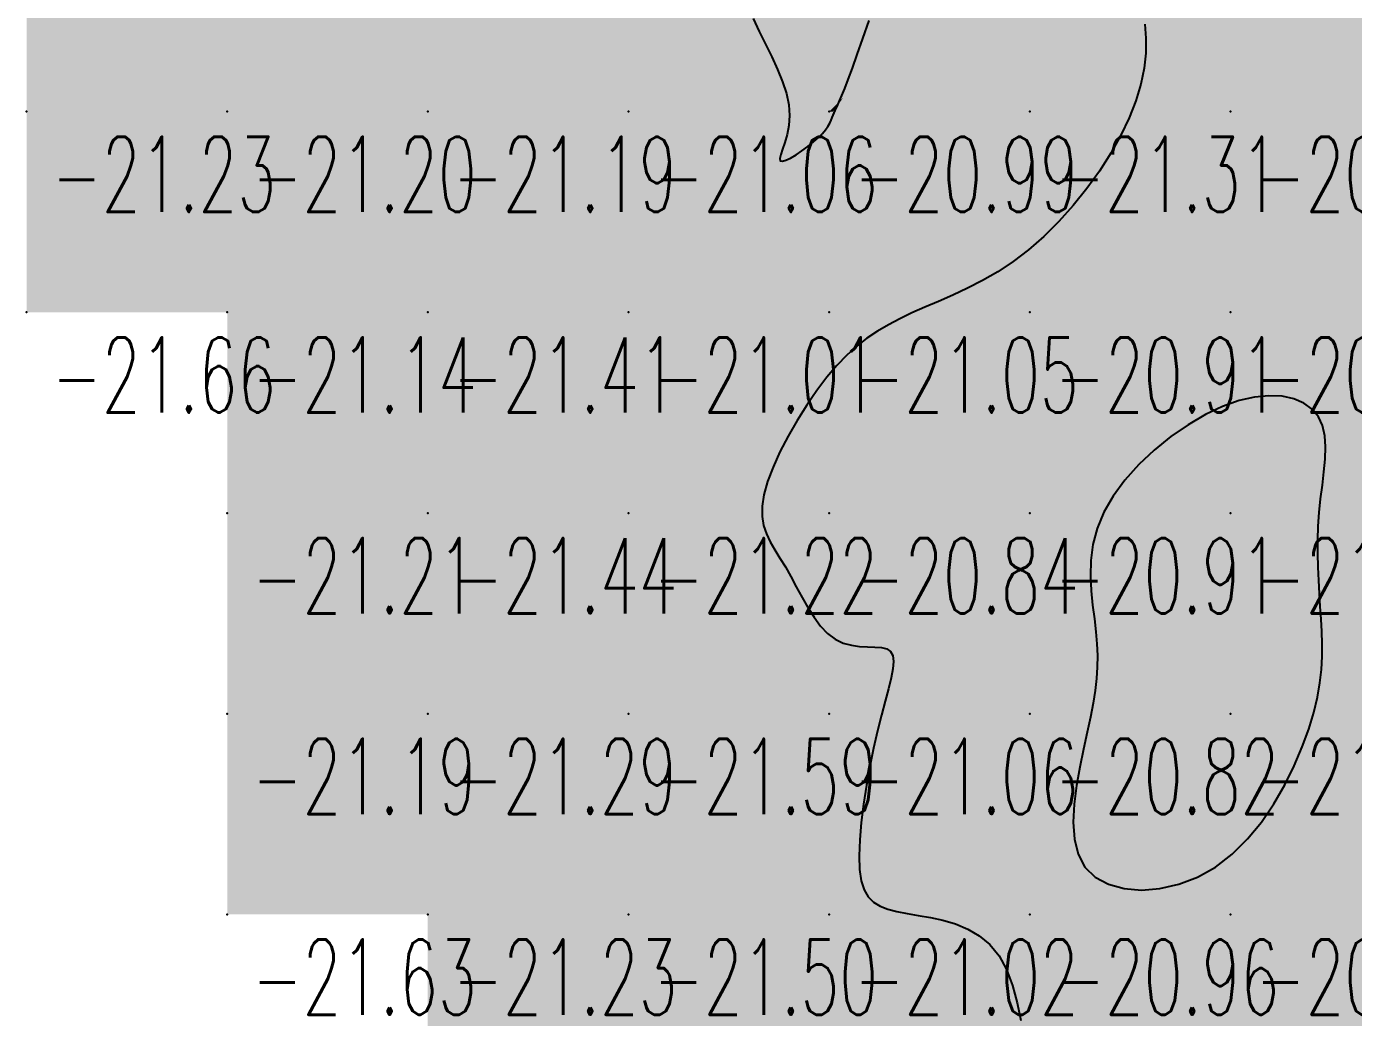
# Model space of a CAD drawing. Header units: millimetres. Extents: x 88261 to 90953, y 390274 to 392322.
# Drawn here: x 89190.2 to 89256.4, y 390922.1 to 390971.5 of the extents above; entities that cross this region are included whole.
import ezdxf
from ezdxf.enums import TextEntityAlignment as Align

# ---------------------------------------------------------------- set-up
doc = ezdxf.new("R2010")
doc.units = ezdxf.units.MM
doc.header["$LTSCALE"] = 25
for name, color, linetype in [('CN_03_00', 7, 'Continuous'), ('COTEAlt', 7, 'Continuous'), ('TN_COLORIAGE', 7, 'Continuous')]:
    doc.layers.add(name, color=color, linetype=linetype)
doc.styles.add('Simplex 1.0', font='Simplex.shx', dxfattribs={"width": 0.99, "height": 2.5})
doc.styles.get("Standard").update_dxf_attribs({"font": 'times.ttf'})

# ---------------------------------------------------------------- blocks, each defined once
blk = doc.blocks.new('COTE')
at = {"color": 0}
blk.add_point((0, 0), dxfattribs=at)
at = {"layer": 'COTEAlt'}
blk.add_attdef('ALT', text='', height=3.75, dxfattribs=at).set_placement((1.25, -1.25), align=Align.TOP_LEFT)

msp = doc.modelspace()

# ---------------------------------------------------------------- linework, layer by layer
at = {"layer": 'CN_03_00', "elevation": -21, "flags": 128}
for points in [[(89226.47, 390971.875), (89226.768, 390971.238), (89227.082, 390970.599), (89227.394, 390969.964), (89227.684, 390969.338), (89227.936, 390968.728), (89228.131, 390968.137), (89228.25, 390967.573), (89228.282, 390967.039), (89228.243, 390966.545), (89228.156, 390966.096), (89228.045, 390965.7), (89227.933, 390965.364), (89227.841, 390965.096), (89227.795, 390964.902), (89227.816, 390964.791), (89227.921, 390964.765), (89228.098, 390964.815), (89228.332, 390964.927), (89228.603, 390965.087), (89228.894, 390965.283), (89229.189, 390965.5), (89229.468, 390965.725), (89229.715, 390965.945), (89229.915, 390966.148), (89230.073, 390966.334), (89230.195, 390966.504), (89230.287, 390966.661), (89230.357, 390966.805), (89230.411, 390966.939), (89230.458, 390967.063), (89230.502, 390967.181), (89230.552, 390967.296), (89230.612, 390967.422), (89230.685, 390967.578), (89230.777, 390967.78), (89230.891, 390968.046), (89231.032, 390968.394), (89231.204, 390968.839), (89231.411, 390969.401), (89231.656, 390970.089), (89231.937, 390970.89), (89232.25, 390971.785)], [(89245.984, 390971.593), (89246.04, 390970.891), (89246.029, 390970.159), (89245.946, 390969.396), (89245.785, 390968.605), (89245.543, 390967.783), (89245.213, 390966.933), (89244.794, 390966.057), (89244.294, 390965.166), (89243.723, 390964.277), (89243.092, 390963.402), (89242.413, 390962.557), (89241.695, 390961.757), (89240.951, 390961.017), (89240.19, 390960.35), (89239.422, 390959.767), (89238.655, 390959.262), (89237.894, 390958.822), (89237.144, 390958.436), (89236.412, 390958.093), (89235.704, 390957.782), (89235.025, 390957.491), (89234.38, 390957.207), (89233.775, 390956.922), (89233.203, 390956.623), (89232.66, 390956.301), (89232.139, 390955.947), (89231.632, 390955.549), (89231.135, 390955.099), (89230.641, 390954.587), (89230.143, 390954.001), (89229.639, 390953.338), (89229.139, 390952.614), (89228.656, 390951.849), (89228.206, 390951.064), (89227.801, 390950.281), (89227.455, 390949.52), (89227.183, 390948.802), (89226.998, 390948.149), (89226.91, 390947.574), (89226.911, 390947.069), (89226.987, 390946.615), (89227.127, 390946.197), (89227.318, 390945.798), (89227.547, 390945.402), (89227.802, 390944.992), (89228.07, 390944.551), (89228.342, 390944.068), (89228.617, 390943.557), (89228.9, 390943.037), (89229.195, 390942.526), (89229.503, 390942.043), (89229.83, 390941.606), (89230.178, 390941.235), (89230.551, 390940.948), (89230.949, 390940.757), (89231.362, 390940.646), (89231.773, 390940.591), (89232.17, 390940.569), (89232.537, 390940.556), (89232.86, 390940.53), (89233.125, 390940.465), (89233.317, 390940.341), (89233.425, 390940.135), (89233.458, 390939.847), (89233.425, 390939.474), (89233.338, 390939.02), (89233.207, 390938.483), (89233.044, 390937.864), (89232.86, 390937.163), (89232.665, 390936.382), (89232.47, 390935.525), (89232.284, 390934.614), (89232.113, 390933.675), (89231.966, 390932.734), (89231.85, 390931.818), (89231.774, 390930.952), (89231.743, 390930.164), (89231.767, 390929.478), (89231.852, 390928.916), (89231.997, 390928.466), (89232.204, 390928.115), (89232.471, 390927.847), (89232.799, 390927.645), (89233.186, 390927.494), (89233.632, 390927.379), (89234.137, 390927.283), (89234.697, 390927.191), (89235.297, 390927.086), (89235.919, 390926.949), (89236.545, 390926.763), (89237.157, 390926.511), (89237.735, 390926.173), (89238.264, 390925.734), (89238.723, 390925.175), (89239.099, 390924.487), (89239.398, 390923.697), (89239.63, 390922.841), (89239.804, 390921.953)]]:
    msp.add_lwpolyline(points, dxfattribs=at)
msp.add_lwpolyline([(89242.936, 390935.477), (89242.748, 390934.582), (89242.581, 390933.657), (89242.463, 390932.732), (89242.42, 390931.835), (89242.478, 390930.994), (89242.664, 390930.24), (89243.004, 390929.6), (89243.514, 390929.099), (89244.173, 390928.741), (89244.95, 390928.526), (89245.813, 390928.454), (89246.732, 390928.525), (89247.674, 390928.74), (89248.61, 390929.098), (89249.507, 390929.599), (89250.34, 390930.239), (89251.102, 390930.996), (89251.794, 390931.842), (89252.413, 390932.75), (89252.96, 390933.695), (89253.433, 390934.648), (89253.832, 390935.583), (89254.156, 390936.474), (89254.405, 390937.298), (89254.587, 390938.062), (89254.711, 390938.775), (89254.786, 390939.448), (89254.821, 390940.093), (89254.823, 390940.718), (89254.803, 390941.335), (89254.769, 390941.955), (89254.73, 390942.587), (89254.689, 390943.23), (89254.653, 390943.884), (89254.624, 390944.547), (89254.608, 390945.217), (89254.608, 390945.894), (89254.63, 390946.576), (89254.677, 390947.261), (89254.75, 390947.947), (89254.836, 390948.625), (89254.917, 390949.288), (89254.975, 390949.925), (89254.994, 390950.528), (89254.955, 390951.087), (89254.842, 390951.594), (89254.637, 390952.039), (89254.327, 390952.414), (89253.916, 390952.712), (89253.415, 390952.927), (89252.832, 390953.054), (89252.176, 390953.085), (89251.456, 390953.016), (89250.682, 390952.84), (89249.862, 390952.552), (89249.009, 390952.148), (89248.142, 390951.64), (89247.285, 390951.044), (89246.459, 390950.375), (89245.689, 390949.648), (89244.997, 390948.879), (89244.405, 390948.082), (89243.937, 390947.273), (89243.608, 390946.465), (89243.403, 390945.666), (89243.3, 390944.879), (89243.278, 390944.111), (89243.313, 390943.366), (89243.385, 390942.649), (89243.471, 390941.965), (89243.549, 390941.319), (89243.601, 390940.713), (89243.623, 390940.134), (89243.614, 390939.565), (89243.576, 390938.991), (89243.508, 390938.395), (89243.409, 390937.761), (89243.28, 390937.073), (89243.121, 390936.315), (89242.936, 390935.477)], close=True, dxfattribs=at)
at = {"layer": 'TN_COLORIAGE', "color": 233}
for points in [[(89190.249, 390977.239, -21), (89199.789, 390977.239, -21), (89190.249, 390967.239, -21), (89199.498, 390976.488, -21)], [(89210.249, 390977.239, -21), (89200.847, 390977.239, -21), (89200.249, 390967.239, -21), (89200.249, 390976.389, -21)], [(89200.249, 390967.239, -21.287), (89210.249, 390967.239, -21.287), (89210.249, 390977.239, -21.287)], [(89210.249, 390977.239, -21.051), (89210.249, 390967.239, -21.051), (89220.249, 390977.239, -21.051)], [(89210.249, 390967.239, -21.051), (89220.249, 390967.239, -21.051), (89220.249, 390977.239, -21.051)], [(89220.249, 390967.239, -21), (89225.648, 390972.638, -21), (89220.249, 390977.239, -21), (89225.393, 390977.239, -21)], [(89240.249, 390967.239, -21), (89230.444, 390967.239, -21), (89240.249, 390977.239, -21), (89230.991, 390967.981, -21)], [(89234.058, 390977.239, -21.078), (89230.991, 390967.981, -21.078), (89240.249, 390977.239, -21.078)], [(89240.249, 390967.239, -21), (89246.247, 390973.238, -21), (89240.249, 390977.239, -21), (89242.959, 390977.239, -21)], [(89190.249, 390967.239, -21), (89199.498, 390976.488, -21), (89200.249, 390967.239, -21), (89200.249, 390976.389, -21)], [(89246.196, 390967.239, -21.313), (89246.247, 390973.238, -21.313), (89240.249, 390967.239, -21.313)], [(89225.648, 390972.638, -21.056), (89229.25, 390967.239, -21.056), (89220.249, 390967.239, -21.056)], [(89190.249, 390967.239, -21.197), (89190.249, 390957.239, -21.197), (89200.249, 390967.239, -21.197)], [(89190.249, 390957.239, -21.197), (89200.249, 390957.239, -21.197), (89200.249, 390967.239, -21.197)], [(89200.249, 390957.239, -21.192), (89210.249, 390957.239, -21.192), (89210.249, 390967.239, -21.192)], [(89200.249, 390967.239, -21.192), (89200.249, 390957.239, -21.192), (89210.249, 390967.239, -21.192)], [(89210.249, 390967.239, -21.056), (89210.249, 390957.239, -21.056), (89220.249, 390967.239, -21.056)], [(89210.249, 390957.239, -21.056), (89220.249, 390957.239, -21.056), (89220.249, 390967.239, -21.056)], [(89220.249, 390967.239, -21), (89229.25, 390967.239, -21), (89220.249, 390957.239, -21), (89226.849, 390963.84, -21)], [(89240.249, 390967.239, -21), (89230.444, 390967.239, -21), (89230.249, 390957.239, -21), (89230.249, 390966.148, -21)], [(89240.249, 390967.239, -21), (89240.249, 390959.405, -21), (89230.249, 390957.239, -21), (89233.946, 390957.239, -21)], [(89246.196, 390967.239, -21.313), (89240.249, 390959.405, -21.313), (89240.249, 390967.239, -21.313)], [(89230.249, 390957.239, -21), (89230.249, 390966.148, -21), (89220.249, 390957.239, -21), (89226.849, 390963.84, -21)], [(89200.249, 390957.239, -21.414), (89200.249, 390947.239, -21.414), (89210.249, 390957.239, -21.414)], [(89200.249, 390947.239, -21.414), (89210.249, 390947.239, -21.414), (89210.249, 390957.239, -21.414)], [(89210.249, 390947.239, -21.012), (89220.249, 390947.239, -21.012), (89220.249, 390957.239, -21.012)], [(89210.249, 390957.239, -21.012), (89210.249, 390947.239, -21.012), (89220.249, 390957.239, -21.012)], [(89220.249, 390947.239, -21), (89225.919, 390947.239, -21), (89230.249, 390957.239, -21), (89230.249, 390954.882, -21)], [(89220.249, 390957.239, -21.051), (89220.249, 390947.239, -21.051), (89230.249, 390957.239, -21.051)], [(89230.249, 390954.882, -21.051), (89233.946, 390957.239, -21.051), (89230.249, 390957.239, -21.051)], [(89250.249, 390953.819, -21.323), (89242.376, 390947.239, -21.323), (89250.249, 390947.239, -21.323)], [(89255.803, 390952.794, -21.323), (89250.249, 390953.819, -21.323), (89250.249, 390947.239, -21.323)], [(89254.359, 390947.239, -21.323), (89255.803, 390952.794, -21.323), (89250.249, 390947.239, -21.323)], [(89200.249, 390937.239, -21.438), (89210.249, 390937.239, -21.438), (89210.249, 390947.239, -21.438)], [(89200.249, 390947.239, -21.438), (89200.249, 390937.239, -21.438), (89210.249, 390947.239, -21.438)], [(89210.249, 390947.239, -21.216), (89210.249, 390937.239, -21.216), (89220.249, 390947.239, -21.216)], [(89210.249, 390937.239, -21.216), (89220.249, 390937.239, -21.216), (89220.249, 390947.239, -21.216)], [(89220.249, 390937.239, -21), (89228.063, 390945.054, -21), (89220.249, 390947.239, -21), (89225.919, 390947.239, -21)], [(89243.868, 390940.859, -21.323), (89242.376, 390947.239, -21.323), (89250.249, 390947.239, -21.323)], [(89250.249, 390937.239, -21), (89243.444, 390937.239, -21), (89250.249, 390947.239, -21), (89243.868, 390940.859, -21)], [(89250.249, 390937.239, -21), (89254.823, 390941.814, -21), (89250.249, 390947.239, -21), (89254.359, 390947.239, -21)], [(89220.249, 390937.239, -21), (89228.063, 390945.054, -21), (89230.249, 390937.239, -21), (89230.249, 390939.849, -21)], [(89254.823, 390941.814, -21.39), (89254.965, 390937.239, -21.39), (89250.249, 390937.239, -21.39)], [(89230.249, 390939.849, -21.058), (89234.248, 390941.239, -21.058), (89230.249, 390937.239, -21.058)], [(89232.658, 390937.239, -21.058), (89234.248, 390941.239, -21.058), (89230.249, 390937.239, -21.058)], [(89200.249, 390937.239, -21.286), (89200.249, 390927.239, -21.286), (89210.249, 390937.239, -21.286)], [(89200.249, 390927.239, -21.286), (89210.249, 390927.239, -21.286), (89210.249, 390937.239, -21.286)], [(89210.249, 390937.239, -21.589), (89210.249, 390927.239, -21.589), (89220.249, 390937.239, -21.589)], [(89210.249, 390927.239, -21.589), (89220.249, 390927.239, -21.589), (89220.249, 390937.239, -21.589)], [(89220.249, 390937.239, -21.058), (89220.249, 390927.239, -21.058), (89230.249, 390937.239, -21.058)], [(89220.249, 390927.239, -21.058), (89230.249, 390927.239, -21.058), (89230.249, 390937.239, -21.058)], [(89230.249, 390937.239, -21), (89232.658, 390937.239, -21), (89230.249, 390927.239, -21), (89231.107, 390928.098, -21)], [(89243.444, 390937.239, -21.39), (89241.082, 390928.073, -21.39), (89250.249, 390937.239, -21.39)], [(89241.082, 390928.073, -21.39), (89250.249, 390928.071, -21.39), (89250.249, 390937.239, -21.39)], [(89254.965, 390937.239, -21.39), (89250.249, 390928.071, -21.39), (89250.249, 390937.239, -21.39)], [(89231.107, 390928.098, -21.017), (89233.515, 390927.239, -21.017), (89230.249, 390927.239, -21.017)], [(89210.249, 390927.239, -21.505), (89210.249, 390917.239, -21.505), (89220.249, 390927.239, -21.505)], [(89210.249, 390917.239, -21.505), (89220.249, 390917.239, -21.505), (89220.249, 390927.239, -21.505)], [(89220.249, 390917.239, -21.017), (89230.249, 390917.239, -21.017), (89230.249, 390927.239, -21.017)], [(89220.249, 390927.239, -21.017), (89220.249, 390917.239, -21.017), (89230.249, 390927.239, -21.017)], [(89230.249, 390917.239, -21), (89239.652, 390926.643, -21), (89230.249, 390927.239, -21), (89233.515, 390927.239, -21)], [(89239.652, 390926.643, -21.559), (89240.211, 390917.239, -21.559), (89230.249, 390917.239, -21.559)]]:
    msp.add_solid(points, dxfattribs=at)
at = {"layer": 'TN_COLORIAGE', "color": 223}
for points in [[(89229.25, 390967.239, -20.952), (89225.648, 390972.638, -20.952), (89230.249, 390967.239, -20.952), (89230.249, 390977.239, -20.952)], [(89230.991, 390967.981, -20.952), (89234.058, 390977.239, -20.952), (89230.249, 390967.239, -20.952), (89230.249, 390977.239, -20.952)], [(89246.247, 390973.238, -20.787), (89246.196, 390967.239, -20.787), (89250.249, 390977.239, -20.787), (89250.249, 390967.239, -20.787)], [(89250.249, 390967.239, -20.473), (89260.249, 390967.239, -20.473), (89260.249, 390977.239, -20.473)], [(89250.249, 390977.239, -20.473), (89250.249, 390967.239, -20.473), (89260.249, 390977.239, -20.473)], [(89230.991, 390967.981, -20.994), (89230.444, 390967.239, -20.994), (89230.249, 390967.239, -20.994)], [(89226.849, 390963.84, -20.994), (89230.249, 390966.148, -20.994), (89230.249, 390967.239, -20.994)], [(89226.849, 390963.84, -20.994), (89229.25, 390967.239, -20.994), (89230.249, 390967.239, -20.994)], [(89230.249, 390966.148, -20.994), (89230.444, 390967.239, -20.994), (89230.249, 390967.239, -20.994)], [(89240.249, 390959.405, -20.787), (89246.196, 390967.239, -20.787), (89240.249, 390957.239, -20.787), (89250.249, 390967.239, -20.787)], [(89240.249, 390957.239, -20.787), (89250.249, 390957.239, -20.787), (89250.249, 390967.239, -20.787)], [(89250.249, 390957.239, -20.457), (89260.249, 390957.239, -20.457), (89260.249, 390967.239, -20.457)], [(89250.249, 390967.239, -20.457), (89250.249, 390957.239, -20.457), (89260.249, 390967.239, -20.457)], [(89233.946, 390957.239, -20.913), (89240.249, 390959.405, -20.913), (89240.249, 390957.239, -20.913)], [(89233.946, 390957.239, -20.835), (89230.249, 390954.882, -20.835), (89240.249, 390957.239, -20.835), (89230.249, 390947.239, -20.835)], [(89230.249, 390947.239, -20.913), (89240.249, 390947.239, -20.913), (89240.249, 390957.239, -20.913)], [(89240.249, 390957.239, -20.832), (89240.249, 390947.239, -20.832), (89250.249, 390957.239, -20.832)], [(89242.376, 390947.239, -20.832), (89250.249, 390953.819, -20.832), (89240.249, 390947.239, -20.832), (89250.249, 390957.239, -20.832)], [(89250.249, 390953.819, -20.742), (89255.803, 390952.794, -20.742), (89250.249, 390957.239, -20.742), (89260.249, 390957.239, -20.742)], [(89255.803, 390952.794, -20.537), (89254.359, 390947.239, -20.537), (89260.249, 390957.239, -20.537), (89260.249, 390947.239, -20.537)], [(89230.249, 390954.882, -20.835), (89225.919, 390947.239, -20.835), (89230.249, 390947.239, -20.835)], [(89225.919, 390947.239, -20.835), (89228.063, 390945.054, -20.835), (89230.249, 390947.239, -20.835)], [(89230.249, 390939.849, -20.835), (89228.063, 390945.054, -20.835), (89230.249, 390947.239, -20.835)], [(89234.248, 390941.239, -20.835), (89230.249, 390939.849, -20.835), (89240.249, 390947.239, -20.835), (89230.249, 390947.239, -20.835)], [(89234.248, 390941.239, -20.817), (89232.658, 390937.239, -20.817), (89240.249, 390947.239, -20.817), (89240.249, 390937.239, -20.817)], [(89242.376, 390947.239, -20.817), (89243.868, 390940.859, -20.817), (89240.249, 390947.239, -20.817), (89240.249, 390937.239, -20.817)], [(89254.359, 390947.239, -20.537), (89254.823, 390941.814, -20.537), (89260.249, 390947.239, -20.537)], [(89254.965, 390937.239, -20.537), (89254.823, 390941.814, -20.537), (89260.249, 390937.239, -20.537), (89260.249, 390947.239, -20.537)], [(89243.868, 390940.859, -20.817), (89243.444, 390937.239, -20.817), (89240.249, 390937.239, -20.817)], [(89233.515, 390927.239, -20.817), (89231.107, 390928.098, -20.817), (89240.249, 390927.239, -20.817), (89240.249, 390937.239, -20.817)], [(89231.107, 390928.098, -20.817), (89232.658, 390937.239, -20.817), (89240.249, 390937.239, -20.817)], [(89241.082, 390928.073, -20.817), (89243.444, 390937.239, -20.817), (89240.249, 390927.239, -20.817), (89240.249, 390937.239, -20.817)], [(89250.249, 390927.239, -20.563), (89260.249, 390927.239, -20.563), (89260.249, 390937.239, -20.563)], [(89250.249, 390928.071, -20.563), (89254.965, 390937.239, -20.563), (89250.249, 390927.239, -20.563), (89260.249, 390937.239, -20.563)], [(89250.249, 390928.071, -20.965), (89241.082, 390928.073, -20.965), (89250.249, 390927.239, -20.965), (89240.249, 390927.239, -20.965)], [(89233.515, 390927.239, -20.965), (89239.652, 390926.643, -20.965), (89240.249, 390927.239, -20.965)], [(89240.211, 390917.239, -20.965), (89239.652, 390926.643, -20.965), (89240.249, 390917.239, -20.965), (89240.249, 390927.239, -20.965)], [(89240.249, 390927.239, -20.965), (89240.249, 390917.239, -20.965), (89250.249, 390927.239, -20.965)], [(89240.249, 390917.239, -20.965), (89250.249, 390917.239, -20.965), (89250.249, 390927.239, -20.965)], [(89250.249, 390917.239, -20.767), (89260.249, 390917.239, -20.767), (89260.249, 390927.239, -20.767)], [(89250.249, 390927.239, -20.767), (89250.249, 390917.239, -20.767), (89260.249, 390927.239, -20.767)]]:
    msp.add_solid(points, dxfattribs=at)

# ---------------------------------------------------------------- block references
at = {"layer": 'COTEAlt'}
ref = msp.add_blockref('COTE', (89190.249, 390967.239), dxfattribs=at)
ref.add_attrib('ALT', '-21.23', dxfattribs={"height": 3.75, "style": 'Simplex 1.0', "width": 0.6}).set_placement((89191.499, 390965.989), align=Align.TOP_LEFT)
ref = msp.add_blockref('COTE', (89200.249, 390967.239), dxfattribs=at)
ref.add_attrib('ALT', '-21.20', dxfattribs={"height": 3.75, "style": 'Simplex 1.0', "width": 0.6}).set_placement((89201.499, 390965.989), align=Align.TOP_LEFT)
ref = msp.add_blockref('COTE', (89210.249, 390967.239), dxfattribs=at)
ref.add_attrib('ALT', '-21.19', dxfattribs={"height": 3.75, "style": 'Simplex 1.0', "width": 0.6}).set_placement((89211.499, 390965.989), align=Align.TOP_LEFT)
ref = msp.add_blockref('COTE', (89220.249, 390967.239), dxfattribs=at)
ref.add_attrib('ALT', '-21.06', dxfattribs={"height": 3.75, "style": 'Simplex 1.0', "width": 0.6}).set_placement((89221.499, 390965.989), align=Align.TOP_LEFT)
ref = msp.add_blockref('COTE', (89230.249, 390967.239), dxfattribs=at)
ref.add_attrib('ALT', '-20.99', dxfattribs={"height": 3.75, "style": 'Simplex 1.0', "width": 0.6}).set_placement((89231.499, 390965.989), align=Align.TOP_LEFT)
ref = msp.add_blockref('COTE', (89240.249, 390967.239), dxfattribs=at)
ref.add_attrib('ALT', '-21.31', dxfattribs={"height": 3.75, "style": 'Simplex 1.0', "width": 0.6}).set_placement((89241.499, 390965.989), align=Align.TOP_LEFT)
ref = msp.add_blockref('COTE', (89250.249, 390967.239), dxfattribs=at)
ref.add_attrib('ALT', '-20.79', dxfattribs={"height": 3.75, "style": 'Simplex 1.0', "width": 0.6}).set_placement((89251.499, 390965.989), align=Align.TOP_LEFT)
ref = msp.add_blockref('COTE', (89190.249, 390957.239), dxfattribs=at)
ref.add_attrib('ALT', '-21.66', dxfattribs={"height": 3.75, "style": 'Simplex 1.0', "width": 0.6}).set_placement((89191.499, 390955.989), align=Align.TOP_LEFT)
ref = msp.add_blockref('COTE', (89200.249, 390957.239), dxfattribs=at)
ref.add_attrib('ALT', '-21.14', dxfattribs={"height": 3.75, "style": 'Simplex 1.0', "width": 0.6}).set_placement((89201.499, 390955.989), align=Align.TOP_LEFT)
ref = msp.add_blockref('COTE', (89210.249, 390957.239), dxfattribs=at)
ref.add_attrib('ALT', '-21.41', dxfattribs={"height": 3.75, "style": 'Simplex 1.0', "width": 0.6}).set_placement((89211.499, 390955.989), align=Align.TOP_LEFT)
ref = msp.add_blockref('COTE', (89220.249, 390957.239), dxfattribs=at)
ref.add_attrib('ALT', '-21.01', dxfattribs={"height": 3.75, "style": 'Simplex 1.0', "width": 0.6}).set_placement((89221.499, 390955.989), align=Align.TOP_LEFT)
ref = msp.add_blockref('COTE', (89230.249, 390957.239), dxfattribs=at)
ref.add_attrib('ALT', '-21.05', dxfattribs={"height": 3.75, "style": 'Simplex 1.0', "width": 0.6}).set_placement((89231.499, 390955.989), align=Align.TOP_LEFT)
ref = msp.add_blockref('COTE', (89240.249, 390957.239), dxfattribs=at)
ref.add_attrib('ALT', '-20.91', dxfattribs={"height": 3.75, "style": 'Simplex 1.0', "width": 0.6}).set_placement((89241.499, 390955.989), align=Align.TOP_LEFT)
ref = msp.add_blockref('COTE', (89250.249, 390957.239), dxfattribs=at)
ref.add_attrib('ALT', '-20.83', dxfattribs={"height": 3.75, "style": 'Simplex 1.0', "width": 0.6}).set_placement((89251.499, 390955.989), align=Align.TOP_LEFT)
ref = msp.add_blockref('COTE', (89200.249, 390947.239), dxfattribs=at)
ref.add_attrib('ALT', '-21.21', dxfattribs={"height": 3.75, "style": 'Simplex 1.0', "width": 0.6}).set_placement((89201.499, 390945.989), align=Align.TOP_LEFT)
ref = msp.add_blockref('COTE', (89210.249, 390947.239), dxfattribs=at)
ref.add_attrib('ALT', '-21.44', dxfattribs={"height": 3.75, "style": 'Simplex 1.0', "width": 0.6}).set_placement((89211.499, 390945.989), align=Align.TOP_LEFT)
ref = msp.add_blockref('COTE', (89220.249, 390947.239), dxfattribs=at)
ref.add_attrib('ALT', '-21.22', dxfattribs={"height": 3.75, "style": 'Simplex 1.0', "width": 0.6}).set_placement((89221.499, 390945.989), align=Align.TOP_LEFT)
ref = msp.add_blockref('COTE', (89230.249, 390947.239), dxfattribs=at)
ref.add_attrib('ALT', '-20.84', dxfattribs={"height": 3.75, "style": 'Simplex 1.0', "width": 0.6}).set_placement((89231.499, 390945.989), align=Align.TOP_LEFT)
ref = msp.add_blockref('COTE', (89240.249, 390947.239), dxfattribs=at)
ref.add_attrib('ALT', '-20.91', dxfattribs={"height": 3.75, "style": 'Simplex 1.0', "width": 0.6}).set_placement((89241.499, 390945.989), align=Align.TOP_LEFT)
ref = msp.add_blockref('COTE', (89250.249, 390947.239), dxfattribs=at)
ref.add_attrib('ALT', '-21.32', dxfattribs={"height": 3.75, "style": 'Simplex 1.0', "width": 0.6}).set_placement((89251.499, 390945.989), align=Align.TOP_LEFT)
ref = msp.add_blockref('COTE', (89200.249, 390937.239), dxfattribs=at)
ref.add_attrib('ALT', '-21.19', dxfattribs={"height": 3.75, "style": 'Simplex 1.0', "width": 0.6}).set_placement((89201.499, 390935.989), align=Align.TOP_LEFT)
ref = msp.add_blockref('COTE', (89210.249, 390937.239), dxfattribs=at)
ref.add_attrib('ALT', '-21.29', dxfattribs={"height": 3.75, "style": 'Simplex 1.0', "width": 0.6}).set_placement((89211.499, 390935.989), align=Align.TOP_LEFT)
ref = msp.add_blockref('COTE', (89220.249, 390937.239), dxfattribs=at)
ref.add_attrib('ALT', '-21.59', dxfattribs={"height": 3.75, "style": 'Simplex 1.0', "width": 0.6}).set_placement((89221.499, 390935.989), align=Align.TOP_LEFT)
ref = msp.add_blockref('COTE', (89230.249, 390937.239), dxfattribs=at)
ref.add_attrib('ALT', '-21.06', dxfattribs={"height": 3.75, "style": 'Simplex 1.0', "width": 0.6}).set_placement((89231.499, 390935.989), align=Align.TOP_LEFT)
ref = msp.add_blockref('COTE', (89240.249, 390937.239), dxfattribs=at)
ref.add_attrib('ALT', '-20.82', dxfattribs={"height": 3.75, "style": 'Simplex 1.0', "width": 0.6}).set_placement((89241.499, 390935.989), align=Align.TOP_LEFT)
ref = msp.add_blockref('COTE', (89250.249, 390937.239), dxfattribs=at)
ref.add_attrib('ALT', '-21.39', dxfattribs={"height": 3.75, "style": 'Simplex 1.0', "width": 0.6}).set_placement((89251.499, 390935.989), align=Align.TOP_LEFT)
ref = msp.add_blockref('COTE', (89200.249, 390927.239), dxfattribs=at)
ref.add_attrib('ALT', '-21.63', dxfattribs={"height": 3.75, "style": 'Simplex 1.0', "width": 0.6}).set_placement((89201.499, 390925.989), align=Align.TOP_LEFT)
ref = msp.add_blockref('COTE', (89210.249, 390927.239), dxfattribs=at)
ref.add_attrib('ALT', '-21.23', dxfattribs={"height": 3.75, "style": 'Simplex 1.0', "width": 0.6}).set_placement((89211.499, 390925.989), align=Align.TOP_LEFT)
ref = msp.add_blockref('COTE', (89220.249, 390927.239), dxfattribs=at)
ref.add_attrib('ALT', '-21.50', dxfattribs={"height": 3.75, "style": 'Simplex 1.0', "width": 0.6}).set_placement((89221.499, 390925.989), align=Align.TOP_LEFT)
ref = msp.add_blockref('COTE', (89230.249, 390927.239), dxfattribs=at)
ref.add_attrib('ALT', '-21.02', dxfattribs={"height": 3.75, "style": 'Simplex 1.0', "width": 0.6}).set_placement((89231.499, 390925.989), align=Align.TOP_LEFT)
ref = msp.add_blockref('COTE', (89240.249, 390927.239), dxfattribs=at)
ref.add_attrib('ALT', '-20.96', dxfattribs={"height": 3.75, "style": 'Simplex 1.0', "width": 0.6}).set_placement((89241.499, 390925.989), align=Align.TOP_LEFT)
ref = msp.add_blockref('COTE', (89250.249, 390927.239), dxfattribs=at)
ref.add_attrib('ALT', '-20.96', dxfattribs={"height": 3.75, "style": 'Simplex 1.0', "width": 0.6}).set_placement((89251.499, 390925.989), align=Align.TOP_LEFT)

doc.saveas('drawing.dxf')
